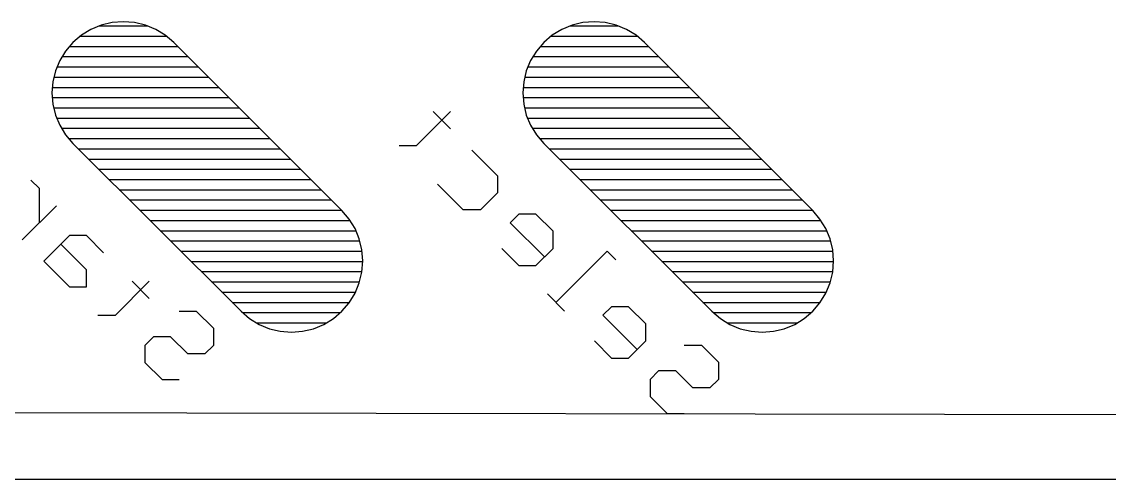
# Model space of a CAD drawing. Extents: x 0 to 95, y -1 to 85.
# Drawn here: x 28.48 to 60.82, y -1 to 12.62 of the extents above; entities that cross this region are included whole.
import ezdxf

# ---------------------------------------------------------------- set-up
doc = ezdxf.new("R2010")
doc.units = 0
for name, color, linetype in [('20', 178, 'CONTINUOUS'), ('21', 251, 'CONTINUOUS'), ('22', 251, 'CONTINUOUS'), ('26', 251, 'CONTINUOUS')]:
    doc.layers.add(name, color=color, linetype=linetype)

msp = doc.modelspace()

# ---------------------------------------------------------------- linework, layer by layer
at = {"layer": '20'}
msp.add_line((10, -1), (85, -1), dxfattribs=at)
at = {"layer": '21'}
msp.add_line((18.2, 1), (76.7, 0.9), dxfattribs=at)
at = {"layer": '22'}
for p, q in [((31.5, 12.6213), (31.1682, 12.5952)), ((31.8318, 12.5952), (31.5, 12.6213)), ((45.5, 12.6213), (45.1682, 12.5952)), ((45.8318, 12.5952), (45.5, 12.6213)), ((30.5369, 12.3901), (30.2531, 12.2162)), ((30.8445, 12.5175), (30.5369, 12.3901)), ((30.7945, 12.4968), (32.2055, 12.4968)), ((31.1682, 12.5952), (30.8445, 12.5175)), ((32.1555, 12.5175), (31.8318, 12.5952)), ((32.4631, 12.3901), (32.1555, 12.5175)), ((32.7469, 12.2162), (32.4631, 12.3901)), ((44.5369, 12.3901), (44.2531, 12.2162)), ((44.8445, 12.5175), (44.5369, 12.3901)), ((44.7945, 12.4968), (46.2055, 12.4968)), ((45.1682, 12.5952), (44.8445, 12.5175)), ((46.1555, 12.5175), (45.8318, 12.5952)), ((46.4631, 12.3901), (46.1555, 12.5175)), ((46.7469, 12.2162), (46.4631, 12.3901)), ((30, 12), (29.7838, 11.7469)), ((30.2531, 12.2162), (30, 12)), ((30.2248, 12.192), (32.7752, 12.192)), ((33, 12), (32.7469, 12.2162)), ((38, 7), (33, 12)), ((44, 12), (43.7838, 11.7469)), ((44.2531, 12.2162), (44, 12)), ((44.2248, 12.192), (46.7752, 12.192)), ((47, 12), (46.7469, 12.2162)), ((52, 7), (47, 12)), ((29.7838, 11.7469), (29.6099, 11.4631)), ((29.9037, 11.8872), (33.1128, 11.8872)), ((43.7838, 11.7469), (43.6099, 11.4631)), ((43.9037, 11.8872), (47.1128, 11.8872)), ((29.6099, 11.4631), (29.4825, 11.1555)), ((29.683, 11.5824), (33.4176, 11.5824)), ((43.6099, 11.4631), (43.4825, 11.1555)), ((43.683, 11.5824), (47.4176, 11.5824)), ((29.4825, 11.1555), (29.4048, 10.8318)), ((29.5331, 11.2776), (33.7224, 11.2776)), ((43.4825, 11.1555), (43.4048, 10.8318)), ((43.5331, 11.2776), (47.7224, 11.2776)), ((29.4048, 10.8318), (29.3787, 10.5)), ((29.4386, 10.9728), (34.0272, 10.9728)), ((43.4048, 10.8318), (43.3787, 10.5)), ((43.4386, 10.9728), (48.0272, 10.9728)), ((29.3787, 10.5), (29.4048, 10.1682)), ((29.3894, 10.3632), (34.6368, 10.3632)), ((29.3919, 10.668), (34.332, 10.668)), ((43.3787, 10.5), (43.4048, 10.1682)), ((43.3894, 10.3632), (48.6368, 10.3632)), ((43.3919, 10.668), (48.332, 10.668)), ((29.4048, 10.1682), (29.4825, 9.8445)), ((29.4311, 10.0584), (34.9416, 10.0584)), ((43.4048, 10.1682), (43.4825, 9.8445)), ((43.4311, 10.0584), (48.9416, 10.0584)), ((29.4825, 9.8445), (29.6099, 9.5369)), ((29.5201, 9.7536), (35.2464, 9.7536)), ((43.4825, 9.8445), (43.6099, 9.5369)), ((43.5201, 9.7536), (49.2464, 9.7536)), ((29.6099, 9.5369), (29.7838, 9.2531)), ((29.6639, 9.4488), (35.5512, 9.4488)), ((43.6099, 9.5369), (43.7838, 9.2531)), ((43.6639, 9.4488), (49.5512, 9.4488)), ((29.7838, 9.2531), (30, 9)), ((29.877, 9.144), (35.856, 9.144)), ((43.7838, 9.2531), (44, 9)), ((43.877, 9.144), (49.856, 9.144)), ((30, 9), (35, 4)), ((30.1608, 8.8392), (36.1608, 8.8392)), ((44, 9), (49, 4)), ((44.1608, 8.8392), (50.1608, 8.8392)), ((30.4656, 8.5344), (36.4656, 8.5344)), ((44.4656, 8.5344), (50.4656, 8.5344)), ((30.7704, 8.2296), (36.7704, 8.2296)), ((44.7704, 8.2296), (50.7704, 8.2296)), ((31.0752, 7.9248), (37.0752, 7.9248)), ((45.0752, 7.9248), (51.0752, 7.9248)), ((31.38, 7.62), (37.38, 7.62)), ((45.38, 7.62), (51.38, 7.62)), ((31.6848, 7.3152), (37.6848, 7.3152)), ((45.6848, 7.3152), (51.6848, 7.3152)), ((31.9896, 7.0104), (37.9896, 7.0104)), ((38.2162, 6.7469), (38, 7)), ((45.9896, 7.0104), (51.9896, 7.0104)), ((52.2162, 6.7469), (52, 7)), ((32.2944, 6.7056), (38.2415, 6.7056)), ((38.3901, 6.4631), (38.2162, 6.7469)), ((46.2944, 6.7056), (52.2415, 6.7056)), ((52.3901, 6.4631), (52.2162, 6.7469)), ((32.5992, 6.4008), (38.4159, 6.4008)), ((38.5175, 6.1555), (38.3901, 6.4631)), ((38.5952, 5.8318), (38.5175, 6.1555)), ((46.5992, 6.4008), (52.4159, 6.4008)), ((52.5175, 6.1555), (52.3901, 6.4631)), ((52.5952, 5.8318), (52.5175, 6.1555)), ((32.904, 6.096), (38.5318, 6.096)), ((38.6213, 5.5), (38.5952, 5.8318)), ((46.904, 6.096), (52.5318, 6.096)), ((52.6213, 5.5), (52.5952, 5.8318)), ((33.2088, 5.7912), (38.5984, 5.7912)), ((38.5952, 5.1682), (38.6213, 5.5)), ((47.2088, 5.7912), (52.5984, 5.7912)), ((52.5952, 5.1682), (52.6213, 5.5)), ((33.5136, 5.4864), (38.6202, 5.4864)), ((33.8184, 5.1816), (38.5963, 5.1816)), ((47.5136, 5.4864), (52.6203, 5.4864)), ((47.8184, 5.1816), (52.5963, 5.1816)), ((34.1232, 4.8768), (38.5253, 4.8768)), ((38.5175, 4.8445), (38.5952, 5.1682)), ((48.1232, 4.8768), (52.5253, 4.8768)), ((52.5175, 4.8445), (52.5952, 5.1682)), ((34.428, 4.572), (38.4046, 4.572)), ((38.2162, 4.2531), (38.3901, 4.5369)), ((38.3901, 4.5369), (38.5175, 4.8445)), ((48.428, 4.572), (52.4046, 4.572)), ((52.2162, 4.2531), (52.3901, 4.5369)), ((52.3901, 4.5369), (52.5175, 4.8445)), ((34.7328, 4.2672), (38.2248, 4.2672)), ((38, 4), (38.2162, 4.2531)), ((48.7328, 4.2672), (52.2248, 4.2672)), ((52, 4), (52.2162, 4.2531)), ((35, 4), (35.2531, 3.7838)), ((35.044, 3.9624), (37.956, 3.9624)), ((37.7469, 3.7838), (38, 4)), ((49, 4), (49.2531, 3.7838)), ((49.044, 3.9624), (51.956, 3.9624)), ((51.7469, 3.7838), (52, 4)), ((35.2531, 3.7838), (35.5369, 3.6099)), ((35.4591, 3.6576), (37.5409, 3.6576)), ((35.5369, 3.6099), (35.8445, 3.4825)), ((37.1555, 3.4825), (37.4631, 3.6099)), ((37.4631, 3.6099), (37.7469, 3.7838)), ((49.2531, 3.7838), (49.5369, 3.6099)), ((49.4591, 3.6576), (51.5409, 3.6576)), ((49.5369, 3.6099), (49.8445, 3.4825)), ((51.1555, 3.4825), (51.4631, 3.6099)), ((51.4631, 3.6099), (51.7469, 3.7838)), ((35.8445, 3.4825), (36.1682, 3.4048)), ((36.1682, 3.4048), (36.5, 3.3787)), ((36.5, 3.3787), (36.8318, 3.4048)), ((36.8318, 3.4048), (37.1555, 3.4825)), ((49.8445, 3.4825), (50.1682, 3.4048)), ((50.1682, 3.4048), (50.5, 3.3787)), ((50.5, 3.3787), (50.8318, 3.4048)), ((50.8318, 3.4048), (51.1555, 3.4825))]:
    msp.add_line(p, q, dxfattribs=at)
at = {"layer": '26'}
for p, q in [((41.2262, 9.9456), (40.2076, 8.927)), ((41.2262, 9.4363), (40.7169, 9.9456)), ((40.2076, 8.927), (39.6983, 8.927)), ((41.8614, 8.8012), (42.6254, 8.0372)), ((29.0054, 7.6516), (28.7507, 7.9063)), ((41.6067, 7.0186), (40.8428, 7.7826)), ((42.6254, 8.0372), (42.6254, 7.5279)), ((29.0054, 6.633), (29.0054, 7.6516)), ((42.6254, 7.5279), (42.116, 7.0186)), ((28.4961, 6.1237), (29.5147, 7.1423)), ((42.116, 7.0186), (41.6067, 7.0186)), ((43.2605, 6.8927), (43.0058, 6.6381)), ((43.7698, 6.8927), (43.2605, 6.8927)), ((44.2791, 6.3834), (43.7698, 6.8927)), ((43.0058, 6.6381), (44.0245, 5.6195)), ((29.8952, 6.2525), (29.1312, 5.4885)), ((30.4045, 6.2525), (29.8952, 6.2525)), ((30.9138, 5.7432), (30.4045, 6.2525)), ((44.2791, 5.8741), (44.2791, 6.3834)), ((30.4045, 5.2338), (29.6405, 5.9978)), ((42.7512, 5.8741), (43.2605, 5.3648)), ((43.7698, 5.3648), (44.2791, 5.8741)), ((45.891, 5.7902), (44.363, 4.2623)), ((46.1456, 5.5356), (45.891, 5.7902)), ((29.1312, 5.4885), (29.8952, 4.7245)), ((30.4045, 4.7245), (30.4045, 5.2338)), ((43.2605, 5.3648), (43.7698, 5.3648)), ((32.271, 4.8953), (31.2523, 3.8767)), ((32.271, 4.386), (31.7617, 4.8953)), ((29.8952, 4.7245), (30.4045, 4.7245)), ((44.6177, 4.0076), (44.1084, 4.5169)), ((33.1608, 4.0055), (33.6701, 4.0055)), ((33.6701, 4.0055), (34.1794, 3.4962)), ((46.0168, 4.1365), (45.7621, 3.8818)), ((45.7621, 3.8818), (46.7808, 2.8632)), ((46.5261, 4.1365), (46.0168, 4.1365)), ((47.0354, 3.6271), (46.5261, 4.1365)), ((31.2523, 3.8767), (30.743, 3.8767)), ((47.0354, 3.1178), (47.0354, 3.6271)), ((32.3968, 3.2415), (32.1422, 2.9869)), ((32.9061, 3.2415), (32.3968, 3.2415)), ((33.4154, 2.7322), (32.9061, 3.2415)), ((34.1794, 3.4962), (34.1794, 2.9869)), ((32.1422, 2.9869), (32.1422, 2.4775)), ((34.1794, 2.9869), (33.9248, 2.7322)), ((45.5075, 3.1178), (46.0168, 2.6085)), ((46.5261, 2.6085), (47.0354, 3.1178)), ((48.1799, 2.992), (48.6892, 2.992)), ((48.6892, 2.992), (49.1985, 2.4827)), ((33.9248, 2.7322), (33.4154, 2.7322)), ((46.0168, 2.6085), (46.5261, 2.6085)), ((32.1422, 2.4775), (32.6515, 1.9682)), ((49.1985, 2.4827), (49.1985, 1.9734)), ((32.6515, 1.9682), (33.1608, 1.9682)), ((47.4159, 2.228), (47.1613, 1.9734)), ((47.1613, 1.9734), (47.1613, 1.464)), ((47.9252, 2.228), (47.4159, 2.228)), ((48.4346, 1.7187), (47.9252, 2.228)), ((49.1985, 1.9734), (48.9439, 1.7187)), ((48.9439, 1.7187), (48.4346, 1.7187)), ((47.1613, 1.464), (47.6706, 0.9547)), ((47.6706, 0.9547), (48.1799, 0.9547))]:
    msp.add_line(p, q, dxfattribs=at)

doc.saveas('drawing.dxf')
